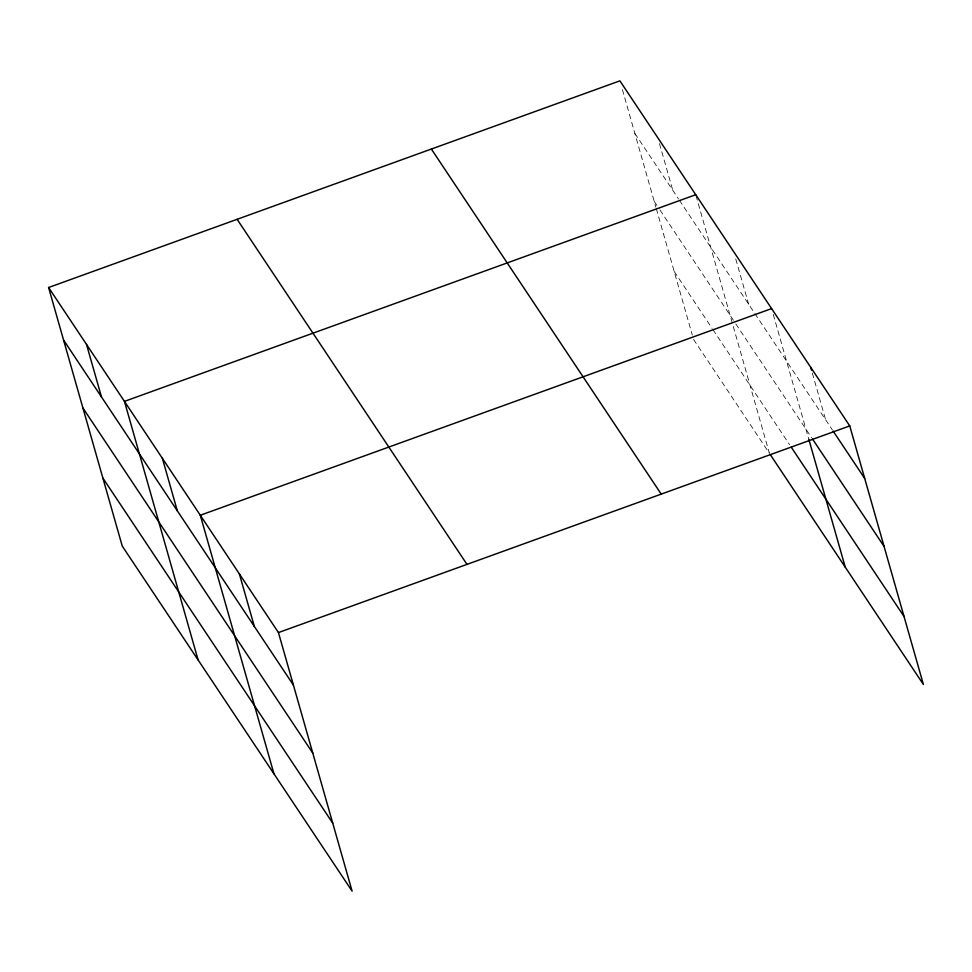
<?xml version="1.0" encoding="UTF-8"?>
<svg xmlns="http://www.w3.org/2000/svg" width="972" height="972" viewBox="0 0 972 972"><rect width="100%" height="100%" fill="white"/><g stroke="black" fill="none" stroke-linecap="round" stroke-linejoin="round"><path stroke-width="0.73" stroke-dasharray="4.86 3.65" d="M634.85 133.383L678.553 198.981M679.379 200.22L832.287 429.782M654.217 201.374L659.174 208.798M659.988 210.037L735.026 322.68M735.84 323.919L811.742 437.862M674.179 271.431L712.099 328.366M712.926 329.605L789.604 444.714M693.546 339.422L769.399 453.292L696.159 196.174M812.325 373.09L825.629 419.795M773.25 314.43L808.838 439.344M735.743 258.953L748.634 304.2M659.478 143.625L672.782 190.318M622.384 89.606L655.881 207.218M656.307 208.676L692.307 335.085"/><path stroke-width="1.46" d="M48.6 287.505L278.454 632.578L352.107 891.154L122.253 546.082L48.6 287.505L619.893 80.846L849.747 425.918L923.4 684.495L770.225 454.532M695.745 194.716L124.452 401.375L198.106 659.952M771.598 308.598L200.305 515.257L273.958 773.834M278.454 632.578L849.747 425.918M833.113 431.033L864.703 478.455M812.58 439.113L884.083 546.446M791.257 447.193L904.033 616.503M431.361 149.044L661.215 494.116M237.119 219.308L466.985 564.38M63.569 340.042L293.423 685.114M82.936 408.033L312.79 753.106M102.886 478.09L332.74 823.163M810.672 367.258L811.499 370.174M808.838 439.344L845.251 567.174M239.379 573.917L254.348 626.454M162.373 458.322L177.341 510.859M86.52 344.44L101.489 396.977"/></g></svg>
